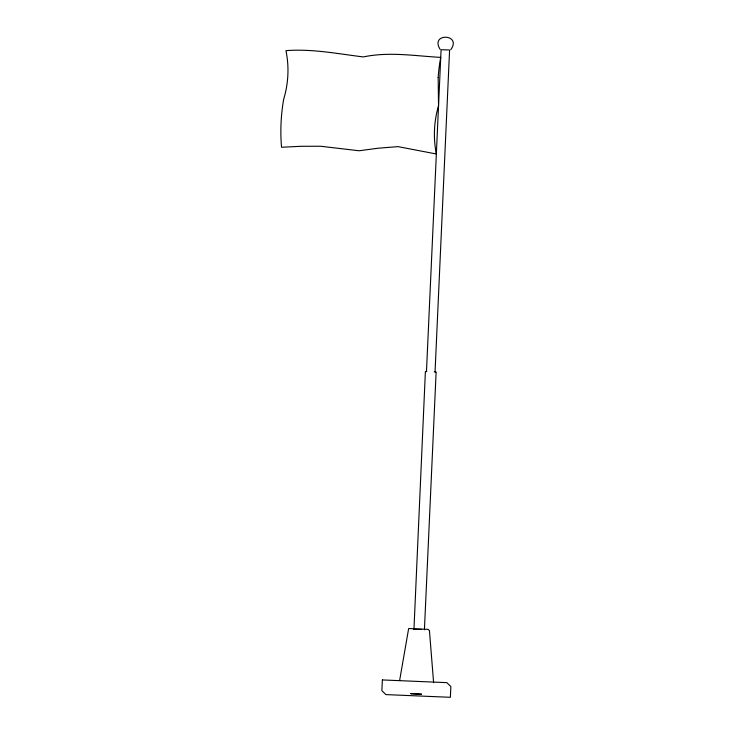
<?xml version="1.0" encoding="UTF-8"?>
<svg xmlns="http://www.w3.org/2000/svg" width="734" height="734" viewBox="0 0 734 734"><rect width="100%" height="100%" fill="white"/><g stroke="black" fill="none" stroke-linecap="round" stroke-linejoin="round"><path stroke-width="1.1" d="M413.948 629.442L425.381 371.725L426.482 371.303L441.079 49.738L448.96 49.949M424.417 629.809L436.115 372.175L435.06 371.661L449.584 50.16M399.635 680.436L408.654 628.533L428.124 629.35L429.436 630.634L433.611 682.684M450.704 49.747C462.521 33.874 429.629 32.406 440.079 49.306M413.682 629.359L421.454 629.423M425.94 371.597L426.803 371.569M434.317 371.89L435.849 372.092M382.368 679.941L381.882 690.676L385.919 694.603L450.373 697.3L450.859 686.565L446.822 682.638L382.368 679.941M438.161 77.492L438.537 105.696A77.153 58.124 -83.7 0 0 436.363 153.993L397.975 146.626L378.065 148.231L359.082 150.764L320.575 146.24L300.812 146.295L281.544 147.268A150.305 121.459 -83 0 1 283.737 98.962A80.107 64.73 -83 0 0 285.93 50.655C312.014 48.637 337.603 53.766 363.339 56.931C389.093 51.49 414.893 55.958 440.73 57.39A132.505 100.833 -83.6 0 0 438.161 77.492M410.856 693.694L421.49 694.217L410.856 693.694"/></g></svg>
